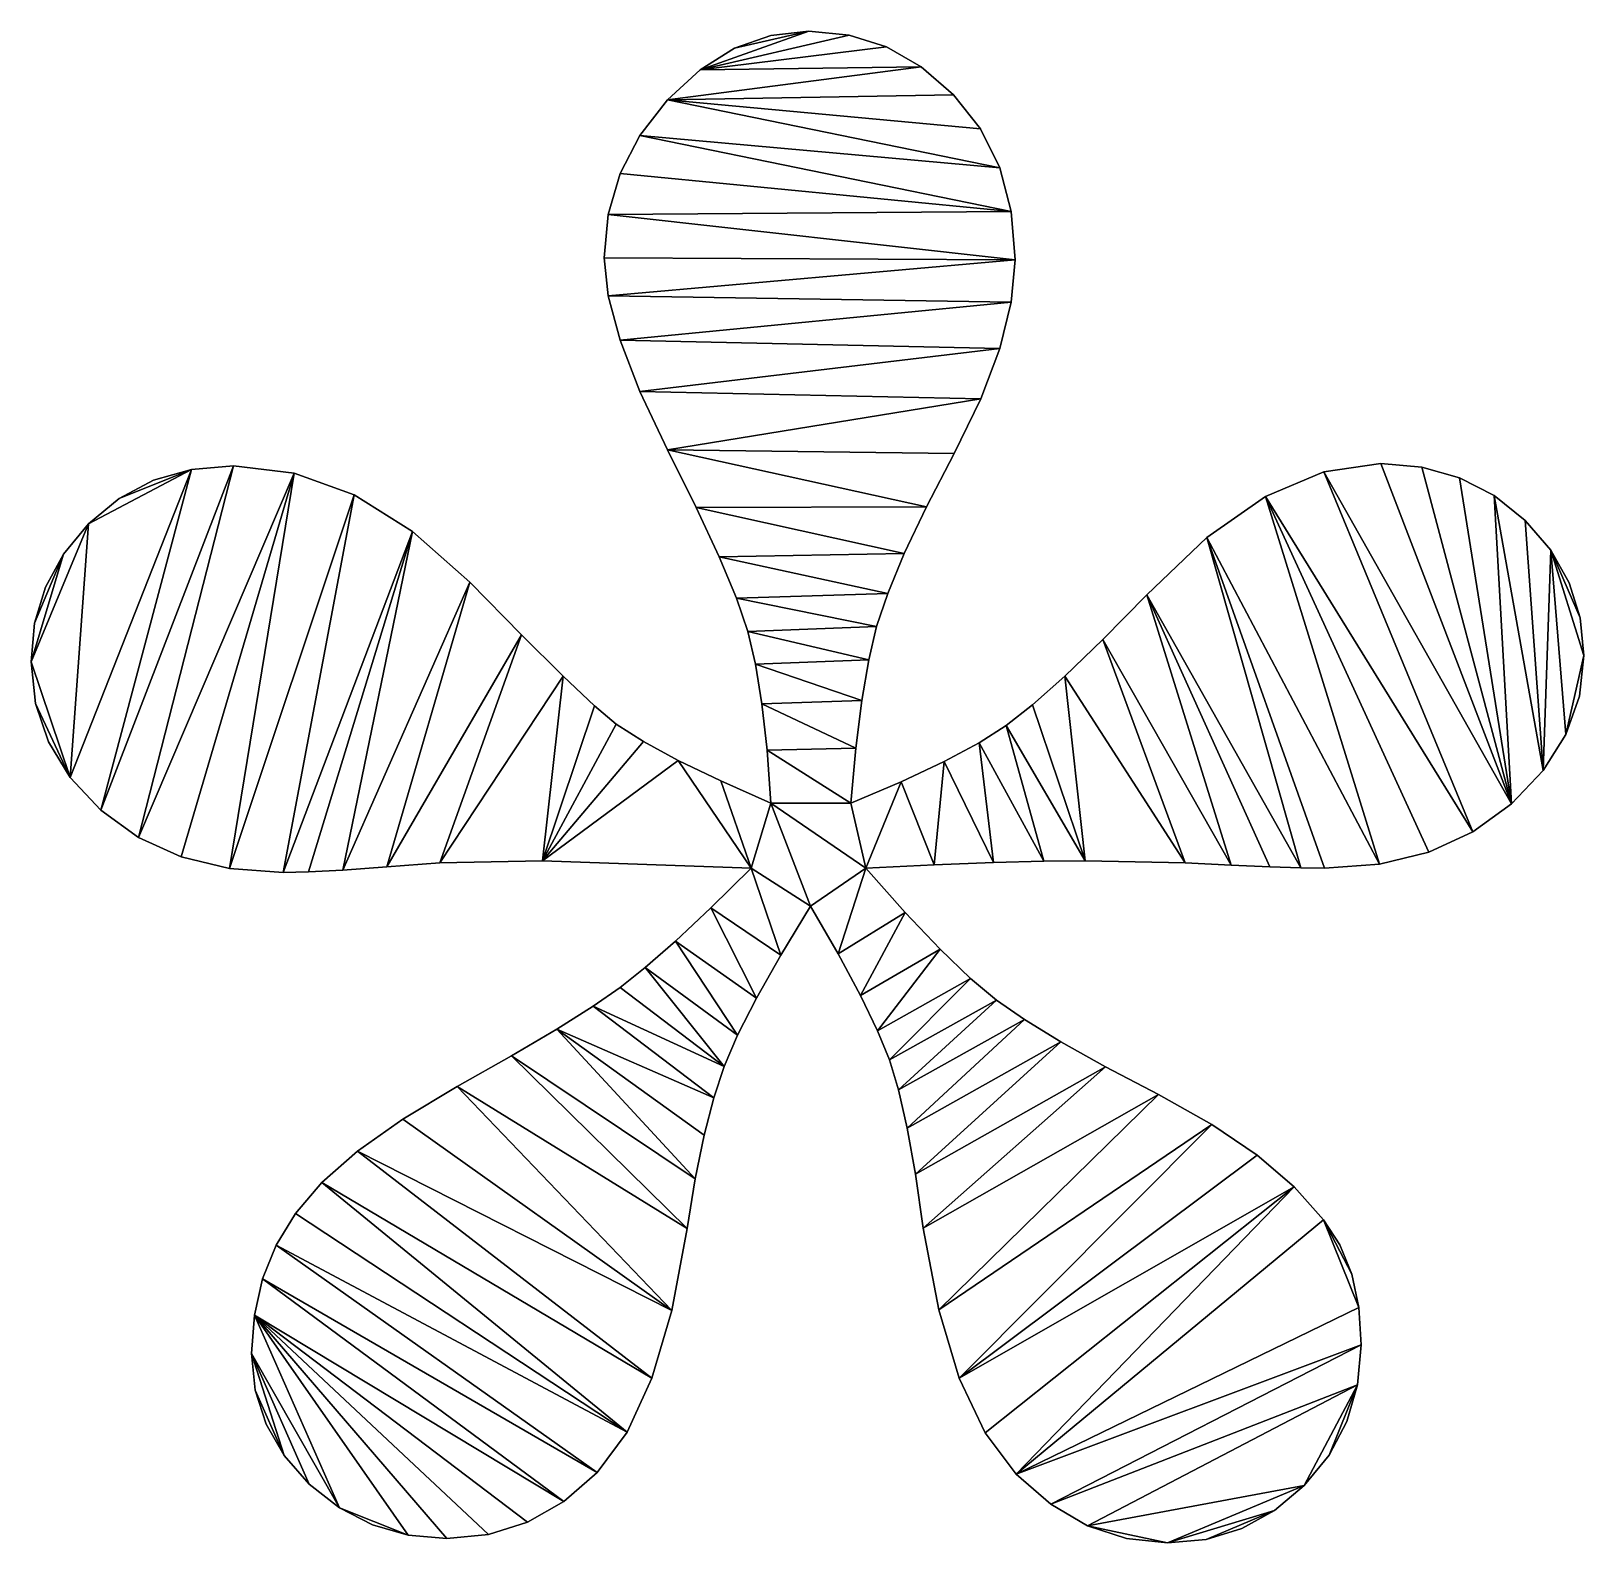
# Model space of a CAD drawing. Header units: metres. Extents: x 0.079 to 0.627, y 0.422 to 0.955.
import ezdxf

# ---------------------------------------------------------------- set-up
doc = ezdxf.new("R2010")
doc.units = ezdxf.units.M

msp = doc.modelspace()

# ---------------------------------------------------------------- meshes
at = {"layer": 'Armanisoft_0', "linetype": 'CONTINUOUS'}
mesh = msp.add_polyface(dxfattribs=at)
corners = [(0.353365, 0.95503), (0.315035, 0.941414), (0.327162, 0.948979), (0.339939, 0.953518), (0.367522, 0.953629), (0.380738, 0.949425), (0.393012, 0.942418), (0.303557, 0.930824), (0.420636, 0.906836), (0.293797, 0.918262), (0.424709, 0.891437), (0.282644, 0.890389), (0.286827, 0.904784), (0.426067, 0.874363), (0.282645, 0.861776), (0.28125, 0.875078), (0.424724, 0.859516), (0.286831, 0.846071), (0.420693, 0.8432), (0.293806, 0.827965), (0.353365, 0.95503, 0.229421), (0.327162, 0.948979, 0.229421), (0.315035, 0.941414, 0.229421), (0.339939, 0.953518, 0.229421), (0.367522, 0.953629, 0.229421), (0.380738, 0.949425, 0.229421), (0.393012, 0.942418, 0.229421), (0.303557, 0.930824, 0.229421), (0.420636, 0.906836, 0.229421), (0.293797, 0.918262, 0.229421), (0.424709, 0.891437, 0.229421), (0.286827, 0.904784, 0.229421), (0.282644, 0.890389, 0.229421), (0.426067, 0.874363, 0.229421), (0.28125, 0.875078, 0.229421), (0.282645, 0.861776, 0.229421), (0.424724, 0.859516, 0.229421), (0.286831, 0.846071, 0.229421), (0.420693, 0.8432, 0.229421), (0.293806, 0.827965, 0.229421), (0.413975, 0.825415, 0.229421), (0.303572, 0.807457, 0.229421), (0.286831, 0.846071), (0.293806, 0.827965), (0.293806, 0.827965, 0.229421), (0.286831, 0.846071, 0.229421), (0.282645, 0.861776), (0.282645, 0.861776, 0.229421), (0.28125, 0.875078), (0.28125, 0.875078, 0.229421), (0.282644, 0.890389), (0.282644, 0.890389, 0.229421), (0.286827, 0.904784), (0.286827, 0.904784, 0.229421), (0.293797, 0.918262), (0.293797, 0.918262, 0.229421), (0.303557, 0.930824), (0.303557, 0.930824, 0.229421), (0.315035, 0.941414), (0.315035, 0.941414, 0.229421), (0.327162, 0.948979), (0.327162, 0.948979, 0.229421), (0.339939, 0.953518), (0.339939, 0.953518, 0.229421), (0.353365, 0.95503), (0.353365, 0.95503, 0.229421)]
mesh.append_faces([[corners[k] for k in face] for face in [(0, 1, 2), (0, 2, 3), (4, 1, 0), (5, 1, 4), (6, 7, 1), (8, 9, 7), (10, 11, 12), (10, 12, 9), (13, 14, 15), (13, 15, 11), (16, 17, 14), (18, 19, 17), (20, 21, 22), (20, 23, 21), (24, 20, 22), (25, 24, 22), (26, 22, 27), (28, 27, 29), (30, 31, 32), (30, 29, 31), (33, 34, 35), (33, 32, 34), (36, 35, 37), (38, 37, 39), (40, 39, 41), (42, 43, 44, 45), (46, 42, 45, 47), (48, 46, 47, 49), (50, 48, 49, 51), (52, 50, 51, 53), (54, 52, 53, 55), (56, 54, 55, 57), (58, 56, 57, 59), (60, 58, 59, 61), (62, 60, 61, 63), (64, 62, 63, 65)]])
mesh = msp.add_polyface(dxfattribs=at)
corners = [(0.393012, 0.942418), (0.315035, 0.941414), (0.380738, 0.949425), (0.404345, 0.932608), (0.303557, 0.930824), (0.413848, 0.920559), (0.420636, 0.906836), (0.424709, 0.891437), (0.293797, 0.918262), (0.426067, 0.874363), (0.282644, 0.890389), (0.424724, 0.859516), (0.282645, 0.861776), (0.420693, 0.8432), (0.286831, 0.846071), (0.413975, 0.825415), (0.293806, 0.827965), (0.404571, 0.806162), (0.303572, 0.807457), (0.394803, 0.78736), (0.386996, 0.770932), (0.31371, 0.787172), (0.38115, 0.756876), (0.321801, 0.769735), (0.377265, 0.745194), (0.327846, 0.755147), (0.393012, 0.942418, 0.229421), (0.380738, 0.949425, 0.229421), (0.315035, 0.941414, 0.229421), (0.404345, 0.932608, 0.229421), (0.303557, 0.930824, 0.229421), (0.413848, 0.920559, 0.229421), (0.420636, 0.906836, 0.229421), (0.424709, 0.891437, 0.229421), (0.293797, 0.918262, 0.229421), (0.426067, 0.874363, 0.229421), (0.282644, 0.890389, 0.229421), (0.424724, 0.859516, 0.229421), (0.282645, 0.861776, 0.229421), (0.420693, 0.8432, 0.229421), (0.286831, 0.846071, 0.229421), (0.413975, 0.825415, 0.229421), (0.293806, 0.827965, 0.229421), (0.404571, 0.806162, 0.229421), (0.303572, 0.807457, 0.229421), (0.394803, 0.78736, 0.229421), (0.386996, 0.770932, 0.229421), (0.31371, 0.787172, 0.229421), (0.38115, 0.756876, 0.229421), (0.321801, 0.769735, 0.229421), (0.377265, 0.745194, 0.229421), (0.327846, 0.755147, 0.229421), (0.367522, 0.953629), (0.353365, 0.95503), (0.353365, 0.95503, 0.229421), (0.367522, 0.953629, 0.229421), (0.380738, 0.949425), (0.380738, 0.949425, 0.229421), (0.393012, 0.942418), (0.393012, 0.942418, 0.229421), (0.404345, 0.932608), (0.404345, 0.932608, 0.229421), (0.386996, 0.770932), (0.394803, 0.78736), (0.394803, 0.78736, 0.229421), (0.386996, 0.770932, 0.229421), (0.38115, 0.756876), (0.38115, 0.756876, 0.229421), (0.377265, 0.745194), (0.377265, 0.745194, 0.229421)]
mesh.append_faces([[corners[k] for k in face] for face in [(0, 1, 2), (3, 4, 0), (5, 4, 3), (6, 4, 5), (7, 8, 6), (9, 10, 7), (11, 12, 9), (13, 14, 11), (15, 16, 13), (17, 18, 15), (19, 18, 17), (20, 21, 19), (22, 23, 20), (24, 25, 22), (26, 27, 28), (29, 26, 30), (31, 29, 30), (32, 31, 30), (33, 32, 34), (35, 33, 36), (37, 35, 38), (39, 37, 40), (41, 39, 42), (43, 41, 44), (45, 43, 44), (46, 45, 47), (48, 46, 49), (50, 48, 51), (52, 53, 54, 55), (56, 52, 55, 57), (58, 56, 57, 59), (60, 58, 59, 61), (62, 63, 64, 65), (66, 62, 65, 67), (68, 66, 67, 69)]])
mesh = msp.add_polyface(dxfattribs=at)
corners = [(0.625229, 0.748278), (0.614862, 0.772056), (0.621341, 0.760634), (0.626524, 0.73499), (0.612195, 0.69446), (0.59484, 0.791316), (0.60579, 0.782545), (0.601049, 0.682702), (0.534822, 0.799703), (0.554995, 0.802591), (0.569443, 0.801339), (0.582725, 0.79758), (0.587377, 0.672796), (0.514349, 0.791036), (0.625229, 0.748278, 0.229421), (0.621341, 0.760634, 0.229421), (0.614862, 0.772056, 0.229421), (0.626524, 0.73499, 0.229421), (0.612195, 0.69446, 0.229421), (0.60579, 0.782545, 0.229421), (0.59484, 0.791316, 0.229421), (0.601049, 0.682702, 0.229421), (0.554995, 0.802591, 0.229421), (0.534822, 0.799703, 0.229421), (0.569443, 0.801339, 0.229421), (0.582725, 0.79758, 0.229421), (0.587377, 0.672796, 0.229421), (0.514349, 0.791036, 0.229421), (0.413848, 0.920559), (0.404345, 0.932608), (0.404345, 0.932608, 0.229421), (0.413848, 0.920559, 0.229421), (0.420636, 0.906836), (0.420636, 0.906836, 0.229421), (0.424709, 0.891437), (0.424709, 0.891437, 0.229421), (0.426067, 0.874363), (0.426067, 0.874363, 0.229421), (0.424724, 0.859516), (0.424724, 0.859516, 0.229421), (0.420693, 0.8432), (0.420693, 0.8432, 0.229421), (0.413975, 0.825415), (0.413975, 0.825415, 0.229421), (0.404571, 0.806162), (0.404571, 0.806162, 0.229421), (0.394803, 0.78736), (0.394803, 0.78736, 0.229421), (0.493575, 0.776592), (0.472501, 0.756371), (0.472501, 0.756371, 0.229421), (0.493575, 0.776592, 0.229421), (0.514349, 0.791036), (0.514349, 0.791036, 0.229421), (0.534822, 0.799703), (0.534822, 0.799703, 0.229421), (0.554995, 0.802591), (0.554995, 0.802591, 0.229421), (0.569443, 0.801339), (0.569443, 0.801339, 0.229421), (0.582725, 0.79758), (0.582725, 0.79758, 0.229421), (0.59484, 0.791316), (0.59484, 0.791316, 0.229421), (0.60579, 0.782545), (0.60579, 0.782545, 0.229421), (0.614862, 0.772056), (0.614862, 0.772056, 0.229421), (0.621341, 0.760634), (0.621341, 0.760634, 0.229421), (0.625229, 0.748278), (0.625229, 0.748278, 0.229421)]
mesh.append_faces([[corners[k] for k in face] for face in [(0, 1, 2), (3, 1, 0), (4, 5, 6), (7, 8, 9), (7, 9, 10), (7, 10, 11), (7, 11, 5), (12, 13, 8), (14, 15, 16), (17, 14, 16), (18, 19, 20), (21, 22, 23), (21, 24, 22), (21, 25, 24), (21, 20, 25), (26, 23, 27), (28, 29, 30, 31), (32, 28, 31, 33), (34, 32, 33, 35), (36, 34, 35, 37), (38, 36, 37, 39), (40, 38, 39, 41), (42, 40, 41, 43), (44, 42, 43, 45), (46, 44, 45, 47), (48, 49, 50, 51), (52, 48, 51, 53), (54, 52, 53, 55), (56, 54, 55, 57), (58, 56, 57, 59), (60, 58, 59, 61), (62, 60, 61, 63), (64, 62, 63, 65), (66, 64, 65, 67), (68, 66, 67, 69), (70, 68, 69, 71)]])
mesh = msp.add_polyface(dxfattribs=at)
corners = [(0.413975, 0.825415), (0.303572, 0.807457), (0.293806, 0.827965), (0.394803, 0.78736), (0.31371, 0.787172), (0.386996, 0.770932), (0.321801, 0.769735), (0.38115, 0.756876), (0.327846, 0.755147), (0.377265, 0.745194), (0.331844, 0.743406), (0.374515, 0.73343), (0.334581, 0.731888), (0.372078, 0.719131), (0.336842, 0.717969), (0.369953, 0.702297), (0.338628, 0.701649), (0.36814, 0.682927), (0.339939, 0.682927), (0.295051, 0.704675), (0.259498, 0.662652), (0.28542, 0.710748), (0.307348, 0.698014), (0.394803, 0.78736, 0.229421), (0.303572, 0.807457, 0.229421), (0.31371, 0.787172, 0.229421), (0.386996, 0.770932, 0.229421), (0.321801, 0.769735, 0.229421), (0.38115, 0.756876, 0.229421), (0.327846, 0.755147, 0.229421), (0.377265, 0.745194, 0.229421), (0.331844, 0.743406, 0.229421), (0.374515, 0.73343, 0.229421), (0.334581, 0.731888, 0.229421), (0.372078, 0.719131, 0.229421), (0.336842, 0.717969, 0.229421), (0.369953, 0.702297, 0.229421), (0.338628, 0.701649, 0.229421), (0.36814, 0.682927, 0.229421), (0.339939, 0.682927, 0.229421), (0.28542, 0.710748, 0.229421), (0.277847, 0.717237, 0.229421), (0.259498, 0.662652, 0.229421), (0.295051, 0.704675, 0.229421), (0.307348, 0.698014, 0.229421), (0.338628, 0.701649), (0.339939, 0.682927), (0.339939, 0.682927, 0.229421), (0.338628, 0.701649, 0.229421), (0.336842, 0.717969), (0.336842, 0.717969, 0.229421), (0.334581, 0.731888), (0.334581, 0.731888, 0.229421), (0.331844, 0.743406), (0.331844, 0.743406, 0.229421), (0.327846, 0.755147), (0.327846, 0.755147, 0.229421), (0.321801, 0.769735), (0.321801, 0.769735, 0.229421), (0.31371, 0.787172), (0.31371, 0.787172, 0.229421), (0.303572, 0.807457), (0.303572, 0.807457, 0.229421), (0.293806, 0.827965), (0.293806, 0.827965, 0.229421), (0.28542, 0.710748), (0.277847, 0.717237), (0.277847, 0.717237, 0.229421), (0.28542, 0.710748, 0.229421), (0.295051, 0.704675), (0.295051, 0.704675, 0.229421), (0.307348, 0.698014), (0.307348, 0.698014, 0.229421), (0.322311, 0.690765), (0.322311, 0.690765, 0.229421)]
mesh.append_faces([[corners[k] for k in face] for face in [(0, 1, 2), (3, 4, 1), (5, 6, 4), (7, 8, 6), (9, 10, 8), (11, 12, 10), (13, 14, 12), (15, 16, 14), (17, 18, 16), (19, 20, 21), (22, 20, 19), (23, 24, 25), (26, 25, 27), (28, 27, 29), (30, 29, 31), (32, 31, 33), (34, 33, 35), (36, 35, 37), (38, 37, 39), (40, 41, 42), (43, 40, 42), (44, 43, 42), (45, 46, 47, 48), (49, 45, 48, 50), (51, 49, 50, 52), (53, 51, 52, 54), (55, 53, 54, 56), (57, 55, 56, 58), (59, 57, 58, 60), (61, 59, 60, 62), (63, 61, 62, 64), (65, 66, 67, 68), (69, 65, 68, 70), (71, 69, 70, 72), (73, 71, 72, 74)]])
mesh = msp.add_polyface(dxfattribs=at)
corners = [(0.080805, 0.718116), (0.0931, 0.691964), (0.085416, 0.704513), (0.079268, 0.732774), (0.090663, 0.770723), (0.080534, 0.746401), (0.084332, 0.759051), (0.099525, 0.781418), (0.135836, 0.800554), (0.103858, 0.68047), (0.110312, 0.790348), (0.122416, 0.796726), (0.150574, 0.801829), (0.117097, 0.670874), (0.172046, 0.799263), (0.132226, 0.66402), (0.080805, 0.718116, 0.229421), (0.085416, 0.704513, 0.229421), (0.0931, 0.691964, 0.229421), (0.079268, 0.732774, 0.229421), (0.090663, 0.770723, 0.229421), (0.080534, 0.746401, 0.229421), (0.084332, 0.759051, 0.229421), (0.099525, 0.781418, 0.229421), (0.135836, 0.800554, 0.229421), (0.103858, 0.68047, 0.229421), (0.110312, 0.790348, 0.229421), (0.122416, 0.796726, 0.229421), (0.150574, 0.801829, 0.229421), (0.117097, 0.670874, 0.229421), (0.085416, 0.704513), (0.0931, 0.691964), (0.0931, 0.691964, 0.229421), (0.085416, 0.704513, 0.229421), (0.080805, 0.718116), (0.080805, 0.718116, 0.229421), (0.079268, 0.732774), (0.079268, 0.732774, 0.229421), (0.080534, 0.746401), (0.080534, 0.746401, 0.229421), (0.084332, 0.759051), (0.084332, 0.759051, 0.229421), (0.090663, 0.770723), (0.090663, 0.770723, 0.229421), (0.099525, 0.781418), (0.099525, 0.781418, 0.229421), (0.110312, 0.790348), (0.110312, 0.790348, 0.229421), (0.122416, 0.796726), (0.122416, 0.796726, 0.229421), (0.135836, 0.800554), (0.135836, 0.800554, 0.229421)]
mesh.append_faces([[corners[k] for k in face] for face in [(0, 1, 2), (3, 1, 0), (4, 3, 5), (4, 5, 6), (7, 1, 3), (7, 3, 4), (8, 9, 1), (8, 1, 7), (8, 7, 10), (8, 10, 11), (12, 13, 9), (12, 9, 8), (14, 15, 13), (16, 17, 18), (19, 16, 18), (20, 21, 19), (20, 22, 21), (23, 19, 18), (23, 20, 19), (24, 18, 25), (24, 23, 18), (24, 26, 23), (24, 27, 26), (28, 25, 29), (28, 24, 25), (30, 31, 32, 33), (34, 30, 33, 35), (36, 34, 35, 37), (38, 36, 37, 39), (40, 38, 39, 41), (42, 40, 41, 43), (44, 42, 43, 45), (46, 44, 45, 47), (48, 46, 47, 49), (50, 48, 49, 51)]])
mesh = msp.add_polyface(dxfattribs=at)
corners = [(0.172046, 0.799263), (0.149244, 0.659907), (0.132226, 0.66402), (0.117097, 0.670874), (0.150574, 0.801829), (0.193088, 0.791565), (0.168151, 0.658537), (0.2137, 0.778735), (0.189177, 0.659389), (0.177024, 0.65875), (0.233882, 0.760772), (0.20461, 0.660453), (0.252078, 0.742249), (0.223323, 0.661944), (0.266733, 0.727738), (0.277847, 0.717237), (0.259498, 0.662652), (0.28542, 0.710748), (0.172046, 0.799263, 0.229421), (0.132226, 0.66402, 0.229421), (0.149244, 0.659907, 0.229421), (0.117097, 0.670874, 0.229421), (0.150574, 0.801829, 0.229421), (0.193088, 0.791565, 0.229421), (0.168151, 0.658537, 0.229421), (0.2137, 0.778735, 0.229421), (0.177024, 0.65875, 0.229421), (0.189177, 0.659389, 0.229421), (0.233882, 0.760772, 0.229421), (0.20461, 0.660453, 0.229421), (0.252078, 0.742249, 0.229421), (0.223323, 0.661944, 0.229421), (0.266733, 0.727738, 0.229421), (0.277847, 0.717237, 0.229421), (0.259498, 0.662652, 0.229421), (0.150574, 0.801829), (0.135836, 0.800554), (0.135836, 0.800554, 0.229421), (0.150574, 0.801829, 0.229421), (0.172046, 0.799263), (0.172046, 0.799263, 0.229421), (0.193088, 0.791565), (0.193088, 0.791565, 0.229421), (0.2137, 0.778735), (0.2137, 0.778735, 0.229421), (0.233882, 0.760772), (0.233882, 0.760772, 0.229421), (0.252078, 0.742249), (0.252078, 0.742249, 0.229421), (0.266733, 0.727738), (0.266733, 0.727738, 0.229421), (0.277847, 0.717237), (0.277847, 0.717237, 0.229421)]
mesh.append_faces([[corners[k] for k in face] for face in [(0, 1, 2), (0, 3, 4), (5, 6, 1), (5, 1, 0), (7, 8, 9), (7, 9, 6), (7, 6, 5), (10, 11, 8), (10, 8, 7), (12, 13, 11), (12, 11, 10), (14, 13, 12), (15, 16, 14), (17, 16, 15), (18, 19, 20), (18, 21, 19), (18, 22, 21), (23, 20, 24), (23, 18, 20), (25, 26, 27), (25, 24, 26), (25, 23, 24), (28, 27, 29), (28, 25, 27), (30, 29, 31), (30, 28, 29), (32, 30, 31), (33, 32, 34), (35, 36, 37, 38), (39, 35, 38, 40), (41, 39, 40, 42), (43, 41, 42, 44), (45, 43, 44, 46), (47, 45, 46, 48), (49, 47, 48, 50), (51, 49, 50, 52)]])
mesh = msp.add_polyface(dxfattribs=at)
corners = [(0.620156, 0.707094), (0.614862, 0.772056), (0.626524, 0.73499), (0.624932, 0.720604), (0.612195, 0.69446), (0.60579, 0.782545), (0.601049, 0.682702), (0.59484, 0.791316), (0.587377, 0.672796), (0.534822, 0.799703), (0.571834, 0.665721), (0.514349, 0.791036), (0.554422, 0.661476), (0.493575, 0.776592), (0.535139, 0.660061), (0.526789, 0.660179), (0.472501, 0.756371), (0.515815, 0.660532), (0.502217, 0.66112), (0.485994, 0.661944), (0.456994, 0.740608), (0.620156, 0.707094, 0.229421), (0.626524, 0.73499, 0.229421), (0.614862, 0.772056, 0.229421), (0.624932, 0.720604, 0.229421), (0.612195, 0.69446, 0.229421), (0.60579, 0.782545, 0.229421), (0.601049, 0.682702, 0.229421), (0.59484, 0.791316, 0.229421), (0.587377, 0.672796, 0.229421), (0.534822, 0.799703, 0.229421), (0.571834, 0.665721, 0.229421), (0.514349, 0.791036, 0.229421), (0.554422, 0.661476, 0.229421), (0.493575, 0.776592, 0.229421), (0.535139, 0.660061, 0.229421), (0.526789, 0.660179, 0.229421), (0.472501, 0.756371, 0.229421), (0.515815, 0.660532, 0.229421), (0.502217, 0.66112, 0.229421), (0.456994, 0.740608, 0.229421), (0.485994, 0.661944, 0.229421), (0.626524, 0.73499), (0.625229, 0.748278), (0.625229, 0.748278, 0.229421), (0.626524, 0.73499, 0.229421), (0.624932, 0.720604), (0.624932, 0.720604, 0.229421), (0.620156, 0.707094), (0.620156, 0.707094, 0.229421), (0.612195, 0.69446), (0.612195, 0.69446, 0.229421), (0.601049, 0.682702), (0.601049, 0.682702, 0.229421)]
mesh.append_faces([[corners[k] for k in face] for face in [(0, 1, 2), (0, 2, 3), (4, 5, 1), (4, 1, 0), (6, 7, 4), (8, 9, 6), (10, 11, 8), (12, 13, 11), (12, 11, 10), (14, 13, 12), (15, 16, 13), (15, 13, 14), (17, 16, 15), (18, 16, 17), (19, 20, 18), (21, 22, 23), (21, 24, 22), (25, 23, 26), (25, 21, 23), (27, 25, 28), (29, 27, 30), (31, 29, 32), (33, 32, 34), (33, 31, 32), (35, 33, 34), (36, 34, 37), (36, 35, 34), (38, 36, 37), (39, 37, 40), (39, 38, 37), (41, 39, 40), (42, 43, 44, 45), (46, 42, 45, 47), (48, 46, 47, 49), (50, 48, 49, 51), (52, 50, 51, 53)]])
mesh = msp.add_polyface(dxfattribs=at)
corners = [(0.374515, 0.73343), (0.331844, 0.743406), (0.377265, 0.745194), (0.372078, 0.719131), (0.334581, 0.731888), (0.369953, 0.702297), (0.336842, 0.717969), (0.36814, 0.682927), (0.338628, 0.701649), (0.502217, 0.66112), (0.456994, 0.740608), (0.472501, 0.756371), (0.485994, 0.661944), (0.443566, 0.727672), (0.450691, 0.662652), (0.422949, 0.710281), (0.432218, 0.717563), (0.436183, 0.66249), (0.413352, 0.704171), (0.418477, 0.662004), (0.401018, 0.697575), (0.397575, 0.661195), (0.385948, 0.690493), (0.374515, 0.73343, 0.229421), (0.377265, 0.745194, 0.229421), (0.331844, 0.743406, 0.229421), (0.372078, 0.719131, 0.229421), (0.334581, 0.731888, 0.229421), (0.369953, 0.702297, 0.229421), (0.336842, 0.717969, 0.229421), (0.36814, 0.682927, 0.229421), (0.338628, 0.701649, 0.229421), (0.485994, 0.661944, 0.229421), (0.456994, 0.740608, 0.229421), (0.443566, 0.727672, 0.229421), (0.450691, 0.662652, 0.229421), (0.432218, 0.717563, 0.229421), (0.422949, 0.710281, 0.229421), (0.436183, 0.66249, 0.229421), (0.413352, 0.704171, 0.229421), (0.418477, 0.662004, 0.229421), (0.401018, 0.697575, 0.229421), (0.397575, 0.661195, 0.229421), (0.385948, 0.690493, 0.229421), (0.374515, 0.73343), (0.377265, 0.745194), (0.377265, 0.745194, 0.229421), (0.374515, 0.73343, 0.229421), (0.372078, 0.719131), (0.372078, 0.719131, 0.229421), (0.369953, 0.702297), (0.369953, 0.702297, 0.229421), (0.36814, 0.682927), (0.36814, 0.682927, 0.229421), (0.385948, 0.690493), (0.385948, 0.690493, 0.229421), (0.401018, 0.697575), (0.401018, 0.697575, 0.229421), (0.413352, 0.704171), (0.413352, 0.704171, 0.229421), (0.422949, 0.710281), (0.422949, 0.710281, 0.229421), (0.432218, 0.717563), (0.432218, 0.717563, 0.229421), (0.443566, 0.727672), (0.443566, 0.727672, 0.229421), (0.456994, 0.740608), (0.456994, 0.740608, 0.229421), (0.472501, 0.756371), (0.472501, 0.756371, 0.229421)]
mesh.append_faces([[corners[k] for k in face] for face in [(0, 1, 2), (3, 4, 0), (5, 6, 3), (7, 8, 5), (9, 10, 11), (12, 13, 10), (14, 15, 16), (14, 16, 13), (14, 13, 12), (17, 18, 15), (19, 20, 18), (21, 22, 20), (23, 24, 25), (26, 23, 27), (28, 26, 29), (30, 28, 31), (32, 33, 34), (35, 36, 37), (35, 34, 36), (35, 32, 34), (38, 37, 39), (40, 39, 41), (42, 41, 43), (44, 45, 46, 47), (48, 44, 47, 49), (50, 48, 49, 51), (52, 50, 51, 53), (54, 52, 53, 55), (56, 54, 55, 57), (58, 56, 57, 59), (60, 58, 59, 61), (62, 60, 61, 63), (64, 62, 63, 65), (66, 64, 65, 67), (68, 66, 67, 69)]])
mesh = msp.add_polyface(dxfattribs=at)
corners = [(0.248578, 0.593916), (0.313351, 0.550577), (0.310494, 0.533048), (0.229391, 0.583061), (0.264551, 0.603348), (0.319871, 0.579141), (0.316477, 0.565941), (0.277311, 0.611357), (0.286859, 0.617943), (0.323534, 0.590177), (0.266733, 0.727738), (0.259498, 0.662652), (0.223323, 0.661944), (0.333079, 0.660061), (0.307348, 0.698014), (0.248578, 0.593916, 0.229421), (0.310494, 0.533048, 0.229421), (0.313351, 0.550577, 0.229421), (0.229391, 0.583061, 0.229421), (0.264551, 0.603348, 0.229421), (0.316477, 0.565941, 0.229421), (0.277311, 0.611357, 0.229421), (0.319871, 0.579141, 0.229421), (0.286859, 0.617943, 0.229421), (0.323534, 0.590177, 0.229421), (0.266733, 0.727738, 0.229421), (0.223323, 0.661944, 0.229421), (0.259498, 0.662652, 0.229421), (0.333079, 0.660061, 0.229421), (0.307348, 0.698014, 0.229421), (0.210235, 0.571594), (0.194352, 0.560326), (0.194352, 0.560326, 0.229421), (0.210235, 0.571594, 0.229421), (0.229391, 0.583061), (0.229391, 0.583061, 0.229421), (0.248578, 0.593916), (0.248578, 0.593916, 0.229421), (0.264551, 0.603348), (0.264551, 0.603348, 0.229421), (0.277311, 0.611357), (0.277311, 0.611357, 0.229421), (0.286859, 0.617943), (0.286859, 0.617943, 0.229421), (0.295703, 0.62498), (0.295703, 0.62498, 0.229421), (0.259498, 0.662652), (0.333079, 0.660061), (0.333079, 0.660061, 0.229421), (0.259498, 0.662652, 0.229421), (0.223323, 0.661944), (0.223323, 0.661944, 0.229421), (0.20461, 0.660453), (0.20461, 0.660453, 0.229421), (0.189177, 0.659389), (0.189177, 0.659389, 0.229421), (0.177024, 0.65875), (0.177024, 0.65875, 0.229421), (0.168151, 0.658537), (0.168151, 0.658537, 0.229421), (0.149244, 0.659907), (0.149244, 0.659907, 0.229421), (0.132226, 0.66402), (0.132226, 0.66402, 0.229421), (0.117097, 0.670874), (0.117097, 0.670874, 0.229421), (0.103858, 0.68047), (0.103858, 0.68047, 0.229421), (0.0931, 0.691964), (0.0931, 0.691964, 0.229421)]
mesh.append_faces([[corners[k] for k in face] for face in [(0, 1, 2), (0, 2, 3), (4, 5, 6), (4, 6, 1), (4, 1, 0), (7, 5, 4), (8, 9, 7), (10, 11, 12), (13, 11, 14), (15, 16, 17), (15, 18, 16), (19, 17, 20), (19, 15, 17), (21, 19, 22), (23, 21, 24), (25, 26, 27), (28, 29, 27), (30, 31, 32, 33), (34, 30, 33, 35), (36, 34, 35, 37), (38, 36, 37, 39), (40, 38, 39, 41), (42, 40, 41, 43), (44, 42, 43, 45), (46, 47, 48, 49), (50, 46, 49, 51), (52, 50, 51, 53), (54, 52, 53, 55), (56, 54, 55, 57), (58, 56, 57, 59), (60, 58, 59, 61), (62, 60, 61, 63), (64, 62, 63, 65), (66, 64, 65, 67), (68, 66, 67, 69)]])
mesh = msp.add_polyface(dxfattribs=at)
corners = [(0.436183, 0.66249), (0.422949, 0.710281), (0.450691, 0.662652), (0.418477, 0.662004), (0.413352, 0.704171), (0.397575, 0.661195), (0.401018, 0.697575), (0.393714, 0.533227), (0.457883, 0.590037), (0.476594, 0.58023), (0.390925, 0.552253), (0.442132, 0.598851), (0.388002, 0.568469), (0.429343, 0.606673), (0.384946, 0.581875), (0.419516, 0.613502), (0.436183, 0.66249, 0.229421), (0.450691, 0.662652, 0.229421), (0.422949, 0.710281, 0.229421), (0.418477, 0.662004, 0.229421), (0.413352, 0.704171, 0.229421), (0.397575, 0.661195, 0.229421), (0.401018, 0.697575, 0.229421), (0.393714, 0.533227, 0.229421), (0.476594, 0.58023, 0.229421), (0.457883, 0.590037, 0.229421), (0.390925, 0.552253, 0.229421), (0.442132, 0.598851, 0.229421), (0.388002, 0.568469, 0.229421), (0.429343, 0.606673, 0.229421), (0.384946, 0.581875, 0.229421), (0.419516, 0.613502, 0.229421), (0.381756, 0.592471, 0.229421), (0.410378, 0.621162, 0.229421), (0.587377, 0.672796), (0.601049, 0.682702), (0.601049, 0.682702, 0.229421), (0.587377, 0.672796, 0.229421), (0.571834, 0.665721), (0.571834, 0.665721, 0.229421), (0.554422, 0.661476), (0.554422, 0.661476, 0.229421), (0.535139, 0.660061), (0.535139, 0.660061, 0.229421), (0.526789, 0.660179), (0.526789, 0.660179, 0.229421), (0.515815, 0.660532), (0.515815, 0.660532, 0.229421), (0.502217, 0.66112), (0.502217, 0.66112, 0.229421), (0.485994, 0.661944), (0.485994, 0.661944, 0.229421), (0.450691, 0.662652), (0.450691, 0.662652, 0.229421), (0.436183, 0.66249), (0.436183, 0.66249, 0.229421), (0.418477, 0.662004), (0.418477, 0.662004, 0.229421), (0.397575, 0.661195), (0.397575, 0.661195, 0.229421), (0.410378, 0.621162), (0.399659, 0.631475), (0.399659, 0.631475, 0.229421), (0.410378, 0.621162, 0.229421), (0.419516, 0.613502), (0.419516, 0.613502, 0.229421), (0.429343, 0.606673), (0.429343, 0.606673, 0.229421), (0.442132, 0.598851), (0.442132, 0.598851, 0.229421), (0.457883, 0.590037), (0.457883, 0.590037, 0.229421), (0.476594, 0.58023), (0.476594, 0.58023, 0.229421), (0.495372, 0.569748), (0.495372, 0.569748, 0.229421)]
mesh.append_faces([[corners[k] for k in face] for face in [(0, 1, 2), (3, 4, 0), (5, 6, 3), (7, 8, 9), (10, 11, 8), (12, 13, 11), (12, 11, 10), (14, 15, 13), (16, 17, 18), (19, 16, 20), (21, 19, 22), (23, 24, 25), (26, 25, 27), (28, 27, 29), (28, 26, 27), (30, 29, 31), (32, 31, 33), (34, 35, 36, 37), (38, 34, 37, 39), (40, 38, 39, 41), (42, 40, 41, 43), (44, 42, 43, 45), (46, 44, 45, 47), (48, 46, 47, 49), (50, 48, 49, 51), (52, 50, 51, 53), (54, 52, 53, 55), (56, 54, 55, 57), (58, 56, 57, 59), (60, 61, 62, 63), (64, 60, 63, 65), (66, 64, 65, 67), (68, 66, 67, 69), (70, 68, 69, 71), (72, 70, 71, 73), (74, 72, 73, 75)]])
mesh = msp.add_polyface(dxfattribs=at)
corners = [(0.353908, 0.646591), (0.339939, 0.682927), (0.373476, 0.660061), (0.277311, 0.611357), (0.323534, 0.590177), (0.319871, 0.579141), (0.295703, 0.62498), (0.32828, 0.601168), (0.286859, 0.617943), (0.306354, 0.634346), (0.334925, 0.614234), (0.318813, 0.64604), (0.343467, 0.629375), (0.333079, 0.660061), (0.322311, 0.690765), (0.307348, 0.698014), (0.264551, 0.603348, 0.229421), (0.316477, 0.565941, 0.229421), (0.319871, 0.579141, 0.229421), (0.277311, 0.611357, 0.229421), (0.323534, 0.590177, 0.229421), (0.295703, 0.62498, 0.229421), (0.32828, 0.601168, 0.229421), (0.286859, 0.617943, 0.229421), (0.306354, 0.634346, 0.229421), (0.334925, 0.614234, 0.229421), (0.318813, 0.64604, 0.229421), (0.343467, 0.629375, 0.229421), (0.333079, 0.660061, 0.229421), (0.353908, 0.646591, 0.229421), (0.339939, 0.682927, 0.229421), (0.322311, 0.690765, 0.229421), (0.307348, 0.698014, 0.229421), (0.343467, 0.629375), (0.353908, 0.646591), (0.353908, 0.646591, 0.229421), (0.343467, 0.629375, 0.229421), (0.334925, 0.614234), (0.334925, 0.614234, 0.229421), (0.32828, 0.601168), (0.32828, 0.601168, 0.229421), (0.323534, 0.590177), (0.323534, 0.590177, 0.229421), (0.319871, 0.579141), (0.319871, 0.579141, 0.229421), (0.316477, 0.565941), (0.316477, 0.565941, 0.229421), (0.306354, 0.634346), (0.295703, 0.62498), (0.295703, 0.62498, 0.229421), (0.306354, 0.634346, 0.229421), (0.318813, 0.64604), (0.318813, 0.64604, 0.229421), (0.333079, 0.660061), (0.333079, 0.660061, 0.229421), (0.339939, 0.682927), (0.322311, 0.690765), (0.322311, 0.690765, 0.229421), (0.339939, 0.682927, 0.229421)]
mesh.append_faces([[corners[k] for k in face] for face in [(0, 1, 2), (3, 4, 5), (6, 7, 4), (6, 4, 8), (9, 10, 7), (9, 7, 6), (11, 12, 10), (11, 10, 9), (13, 1, 0), (13, 0, 12), (13, 12, 11), (14, 1, 13), (13, 15, 14), (16, 17, 18), (19, 18, 20), (21, 20, 22), (21, 23, 20), (24, 22, 25), (24, 21, 22), (26, 25, 27), (26, 24, 25), (28, 29, 30), (28, 27, 29), (28, 26, 27), (31, 28, 30), (28, 31, 32), (33, 34, 35, 36), (37, 33, 36, 38), (39, 37, 38, 40), (41, 39, 40, 42), (43, 41, 42, 44), (45, 43, 44, 46), (47, 48, 49, 50), (51, 47, 50, 52), (53, 51, 52, 54), (55, 56, 57, 58)]])
mesh = msp.add_polyface(dxfattribs=at)
corners = [(0.373476, 0.660061), (0.339939, 0.682927), (0.36814, 0.682927), (0.385948, 0.690493), (0.397575, 0.661195), (0.384946, 0.581875), (0.429343, 0.606673), (0.388002, 0.568469), (0.381756, 0.592471), (0.410378, 0.621162), (0.419516, 0.613502), (0.377573, 0.602747), (0.399659, 0.631475), (0.371537, 0.615193), (0.387358, 0.644441), (0.363649, 0.629807), (0.353908, 0.646591), (0.373476, 0.660061, 0.229421), (0.36814, 0.682927, 0.229421), (0.339939, 0.682927, 0.229421), (0.385948, 0.690493, 0.229421), (0.397575, 0.661195, 0.229421), (0.384946, 0.581875, 0.229421), (0.388002, 0.568469, 0.229421), (0.429343, 0.606673, 0.229421), (0.381756, 0.592471, 0.229421), (0.419516, 0.613502, 0.229421), (0.377573, 0.602747, 0.229421), (0.410378, 0.621162, 0.229421), (0.399659, 0.631475, 0.229421), (0.371537, 0.615193, 0.229421), (0.387358, 0.644441, 0.229421), (0.363649, 0.629807, 0.229421), (0.353908, 0.646591, 0.229421), (0.373476, 0.660061), (0.397575, 0.661195), (0.397575, 0.661195, 0.229421), (0.373476, 0.660061, 0.229421), (0.387358, 0.644441), (0.387358, 0.644441, 0.229421), (0.399659, 0.631475), (0.399659, 0.631475, 0.229421), (0.384946, 0.581875), (0.388002, 0.568469), (0.388002, 0.568469, 0.229421), (0.384946, 0.581875, 0.229421), (0.381756, 0.592471), (0.381756, 0.592471, 0.229421), (0.377573, 0.602747), (0.377573, 0.602747, 0.229421), (0.371537, 0.615193), (0.371537, 0.615193, 0.229421), (0.363649, 0.629807), (0.363649, 0.629807, 0.229421), (0.353908, 0.646591), (0.353908, 0.646591, 0.229421)]
mesh.append_faces([[corners[k] for k in face] for face in [(0, 1, 2), (0, 2, 3), (0, 3, 4), (5, 6, 7), (8, 9, 10), (8, 10, 5), (11, 12, 9), (11, 9, 8), (13, 14, 12), (13, 12, 11), (15, 0, 14), (15, 14, 13), (16, 0, 15), (17, 18, 19), (17, 20, 18), (17, 21, 20), (22, 23, 24), (25, 22, 26), (27, 28, 29), (27, 25, 28), (30, 29, 31), (30, 27, 29), (32, 31, 17), (32, 30, 31), (33, 17, 19), (33, 32, 17), (34, 35, 36, 37), (38, 34, 37, 39), (40, 38, 39, 41), (42, 43, 44, 45), (46, 42, 45, 47), (48, 46, 47, 49), (50, 48, 49, 51), (52, 50, 51, 53), (54, 52, 53, 55)]])
mesh = msp.add_polyface(dxfattribs=at)
corners = [(0.451601, 0.428317), (0.527984, 0.442505), (0.479749, 0.422256), (0.465304, 0.423771), (0.43864, 0.435893), (0.546766, 0.478), (0.426422, 0.446499), (0.548018, 0.492108), (0.415493, 0.461011), (0.524443, 0.547717), (0.406398, 0.480303), (0.495372, 0.569748), (0.511322, 0.55891), (0.399139, 0.504375), (0.476594, 0.58023), (0.393714, 0.533227), (0.390925, 0.552253), (0.457883, 0.590037), (0.451601, 0.428317, 0.229421), (0.479749, 0.422256, 0.229421), (0.527984, 0.442505, 0.229421), (0.465304, 0.423771, 0.229421), (0.43864, 0.435893, 0.229421), (0.546766, 0.478, 0.229421), (0.426422, 0.446499, 0.229421), (0.548018, 0.492108, 0.229421), (0.415493, 0.461011, 0.229421), (0.524443, 0.547717, 0.229421), (0.406398, 0.480303, 0.229421), (0.511322, 0.55891, 0.229421), (0.495372, 0.569748, 0.229421), (0.399139, 0.504375, 0.229421), (0.476594, 0.58023, 0.229421), (0.393714, 0.533227, 0.229421), (0.390925, 0.552253, 0.229421), (0.457883, 0.590037, 0.229421), (0.479749, 0.422256), (0.493339, 0.423522), (0.493339, 0.423522, 0.229421), (0.479749, 0.422256, 0.229421), (0.465304, 0.423771), (0.465304, 0.423771, 0.229421), (0.451601, 0.428317), (0.451601, 0.428317, 0.229421), (0.43864, 0.435893), (0.43864, 0.435893, 0.229421), (0.426422, 0.446499), (0.426422, 0.446499, 0.229421), (0.415493, 0.461011), (0.415493, 0.461011, 0.229421), (0.406398, 0.480303), (0.406398, 0.480303, 0.229421), (0.399139, 0.504375), (0.399139, 0.504375, 0.229421), (0.393714, 0.533227), (0.393714, 0.533227, 0.229421), (0.390925, 0.552253), (0.390925, 0.552253, 0.229421), (0.388002, 0.568469), (0.388002, 0.568469, 0.229421)]
mesh.append_faces([[corners[k] for k in face] for face in [(0, 1, 2), (0, 2, 3), (4, 5, 0), (6, 7, 4), (8, 9, 6), (10, 11, 12), (10, 12, 9), (10, 9, 8), (13, 14, 11), (13, 11, 10), (15, 14, 13), (16, 17, 15), (18, 19, 20), (18, 21, 19), (22, 18, 23), (24, 22, 25), (26, 24, 27), (28, 29, 30), (28, 27, 29), (28, 26, 27), (31, 30, 32), (31, 28, 30), (33, 31, 32), (34, 33, 35), (36, 37, 38, 39), (40, 36, 39, 41), (42, 40, 41, 43), (44, 42, 43, 45), (46, 44, 45, 47), (48, 46, 47, 49), (50, 48, 49, 51), (52, 50, 51, 53), (54, 52, 53, 55), (56, 54, 55, 57), (58, 56, 57, 59)]])
mesh = msp.add_polyface(dxfattribs=at)
corners = [(0.157974, 0.502527), (0.267017, 0.436912), (0.254245, 0.429617), (0.240508, 0.42524), (0.160861, 0.515269), (0.278824, 0.447125), (0.165673, 0.527222), (0.289297, 0.461249), (0.172408, 0.538387), (0.181743, 0.549257), (0.298066, 0.480278), (0.194352, 0.560326), (0.305132, 0.504211), (0.210235, 0.571594), (0.229391, 0.583061), (0.310494, 0.533048), (0.157974, 0.502527, 0.229421), (0.254245, 0.429617, 0.229421), (0.267017, 0.436912, 0.229421), (0.240508, 0.42524, 0.229421), (0.160861, 0.515269, 0.229421), (0.278824, 0.447125, 0.229421), (0.165673, 0.527222, 0.229421), (0.289297, 0.461249, 0.229421), (0.172408, 0.538387, 0.229421), (0.181743, 0.549257, 0.229421), (0.298066, 0.480278, 0.229421), (0.194352, 0.560326, 0.229421), (0.305132, 0.504211, 0.229421), (0.210235, 0.571594, 0.229421), (0.229391, 0.583061, 0.229421), (0.310494, 0.533048, 0.229421), (0.313351, 0.550577), (0.316477, 0.565941), (0.316477, 0.565941, 0.229421), (0.313351, 0.550577, 0.229421), (0.310494, 0.533048), (0.310494, 0.533048, 0.229421), (0.305132, 0.504211), (0.305132, 0.504211, 0.229421), (0.298066, 0.480278), (0.298066, 0.480278, 0.229421), (0.289297, 0.461249), (0.289297, 0.461249, 0.229421), (0.278824, 0.447125), (0.278824, 0.447125, 0.229421), (0.267017, 0.436912), (0.267017, 0.436912, 0.229421), (0.254245, 0.429617), (0.254245, 0.429617, 0.229421), (0.240508, 0.42524), (0.240508, 0.42524, 0.229421), (0.225805, 0.42378), (0.225805, 0.42378, 0.229421), (0.212186, 0.424981), (0.212186, 0.424981, 0.229421)]
mesh.append_faces([[corners[k] for k in face] for face in [(0, 1, 2), (0, 2, 3), (4, 5, 1), (6, 7, 5), (8, 7, 6), (9, 10, 7), (9, 7, 8), (11, 12, 10), (11, 10, 9), (13, 12, 11), (14, 15, 12), (14, 12, 13), (16, 17, 18), (16, 19, 17), (20, 18, 21), (22, 21, 23), (24, 22, 23), (25, 23, 26), (25, 24, 23), (27, 26, 28), (27, 25, 26), (29, 27, 28), (30, 28, 31), (30, 29, 28), (32, 33, 34, 35), (36, 32, 35, 37), (38, 36, 37, 39), (40, 38, 39, 41), (42, 40, 41, 43), (44, 42, 43, 45), (46, 44, 45, 47), (48, 46, 47, 49), (50, 48, 49, 51), (52, 50, 51, 53), (54, 52, 53, 55)]])
mesh = msp.add_polyface(dxfattribs=at)
corners = [(0.547188, 0.50523), (0.534736, 0.536167), (0.544698, 0.516947), (0.536749, 0.453198), (0.546766, 0.478), (0.54301, 0.46503), (0.527984, 0.442505), (0.493339, 0.423522), (0.517456, 0.433646), (0.505908, 0.427318), (0.479749, 0.422256), (0.451601, 0.428317), (0.43864, 0.435893), (0.548018, 0.492108), (0.426422, 0.446499), (0.524443, 0.547717), (0.547188, 0.50523, 0.229421), (0.544698, 0.516947, 0.229421), (0.534736, 0.536167, 0.229421), (0.536749, 0.453198, 0.229421), (0.54301, 0.46503, 0.229421), (0.546766, 0.478, 0.229421), (0.527984, 0.442505, 0.229421), (0.493339, 0.423522, 0.229421), (0.505908, 0.427318, 0.229421), (0.517456, 0.433646, 0.229421), (0.479749, 0.422256, 0.229421), (0.451601, 0.428317, 0.229421), (0.43864, 0.435893, 0.229421), (0.548018, 0.492108, 0.229421), (0.426422, 0.446499, 0.229421), (0.524443, 0.547717, 0.229421), (0.511322, 0.55891), (0.495372, 0.569748), (0.495372, 0.569748, 0.229421), (0.511322, 0.55891, 0.229421), (0.524443, 0.547717), (0.524443, 0.547717, 0.229421), (0.534736, 0.536167), (0.534736, 0.536167, 0.229421), (0.540547, 0.527259), (0.540547, 0.527259, 0.229421), (0.544698, 0.516947), (0.544698, 0.516947, 0.229421), (0.547188, 0.50523), (0.547188, 0.50523, 0.229421), (0.548018, 0.492108), (0.548018, 0.492108, 0.229421), (0.546766, 0.478), (0.546766, 0.478, 0.229421), (0.54301, 0.46503), (0.54301, 0.46503, 0.229421), (0.536749, 0.453198), (0.536749, 0.453198, 0.229421), (0.527984, 0.442505), (0.527984, 0.442505, 0.229421), (0.517456, 0.433646), (0.517456, 0.433646, 0.229421), (0.505908, 0.427318), (0.505908, 0.427318, 0.229421), (0.493339, 0.423522), (0.493339, 0.423522, 0.229421)]
mesh.append_faces([[corners[k] for k in face] for face in [(0, 1, 2), (3, 4, 5), (6, 4, 3), (7, 8, 9), (10, 6, 8), (10, 8, 7), (11, 4, 6), (12, 13, 4), (14, 15, 1), (14, 1, 0), (14, 0, 13), (16, 17, 18), (19, 20, 21), (22, 19, 21), (23, 24, 25), (26, 25, 22), (26, 23, 25), (27, 22, 21), (28, 21, 29), (30, 18, 31), (30, 16, 18), (30, 29, 16), (32, 33, 34, 35), (36, 32, 35, 37), (38, 36, 37, 39), (40, 38, 39, 41), (42, 40, 41, 43), (44, 42, 43, 45), (46, 44, 45, 47), (48, 46, 47, 49), (50, 48, 49, 51), (52, 50, 51, 53), (54, 52, 53, 55), (56, 54, 55, 57), (58, 56, 57, 59), (60, 58, 59, 61)]])
mesh = msp.add_polyface(dxfattribs=at)
corners = [(0.187929, 0.434584), (0.212186, 0.424981), (0.199561, 0.428582), (0.15828, 0.47607), (0.16842, 0.453066), (0.162082, 0.464093), (0.157012, 0.488996), (0.177292, 0.442988), (0.157974, 0.502527), (0.240508, 0.42524), (0.225805, 0.42378), (0.160861, 0.515269), (0.267017, 0.436912), (0.165673, 0.527222), (0.278824, 0.447125), (0.187929, 0.434584, 0.229421), (0.199561, 0.428582, 0.229421), (0.212186, 0.424981, 0.229421), (0.15828, 0.47607, 0.229421), (0.162082, 0.464093, 0.229421), (0.16842, 0.453066, 0.229421), (0.157012, 0.488996, 0.229421), (0.177292, 0.442988, 0.229421), (0.157974, 0.502527, 0.229421), (0.225805, 0.42378, 0.229421), (0.240508, 0.42524, 0.229421), (0.160861, 0.515269, 0.229421), (0.267017, 0.436912, 0.229421), (0.165673, 0.527222, 0.229421), (0.278824, 0.447125, 0.229421), (0.199561, 0.428582), (0.212186, 0.424981), (0.212186, 0.424981, 0.229421), (0.199561, 0.428582, 0.229421), (0.187929, 0.434584), (0.187929, 0.434584, 0.229421), (0.177292, 0.442988), (0.177292, 0.442988, 0.229421), (0.16842, 0.453066), (0.16842, 0.453066, 0.229421), (0.162082, 0.464093), (0.162082, 0.464093, 0.229421), (0.15828, 0.47607), (0.15828, 0.47607, 0.229421), (0.157012, 0.488996), (0.157012, 0.488996, 0.229421), (0.157974, 0.502527), (0.157974, 0.502527, 0.229421), (0.160861, 0.515269), (0.160861, 0.515269, 0.229421), (0.165672, 0.527222), (0.165672, 0.527222, 0.229421), (0.172408, 0.538387), (0.172408, 0.538387, 0.229421), (0.181743, 0.549257), (0.181743, 0.549257, 0.229421), (0.194352, 0.560326), (0.194352, 0.560326, 0.229421)]
mesh.append_faces([[corners[k] for k in face] for face in [(0, 1, 2), (3, 4, 5), (6, 0, 7), (6, 7, 4), (6, 4, 3), (8, 9, 10), (8, 10, 1), (8, 1, 0), (8, 0, 6), (11, 12, 8), (13, 14, 11), (15, 16, 17), (18, 19, 20), (21, 22, 15), (21, 20, 22), (21, 18, 20), (23, 24, 25), (23, 17, 24), (23, 15, 17), (23, 21, 15), (26, 23, 27), (28, 26, 29), (30, 31, 32, 33), (34, 30, 33, 35), (36, 34, 35, 37), (38, 36, 37, 39), (40, 38, 39, 41), (42, 40, 41, 43), (44, 42, 43, 45), (46, 44, 45, 47), (48, 46, 47, 49), (50, 48, 49, 51), (52, 50, 51, 53), (54, 52, 53, 55), (56, 54, 55, 57)]])

doc.saveas('drawing.dxf')
